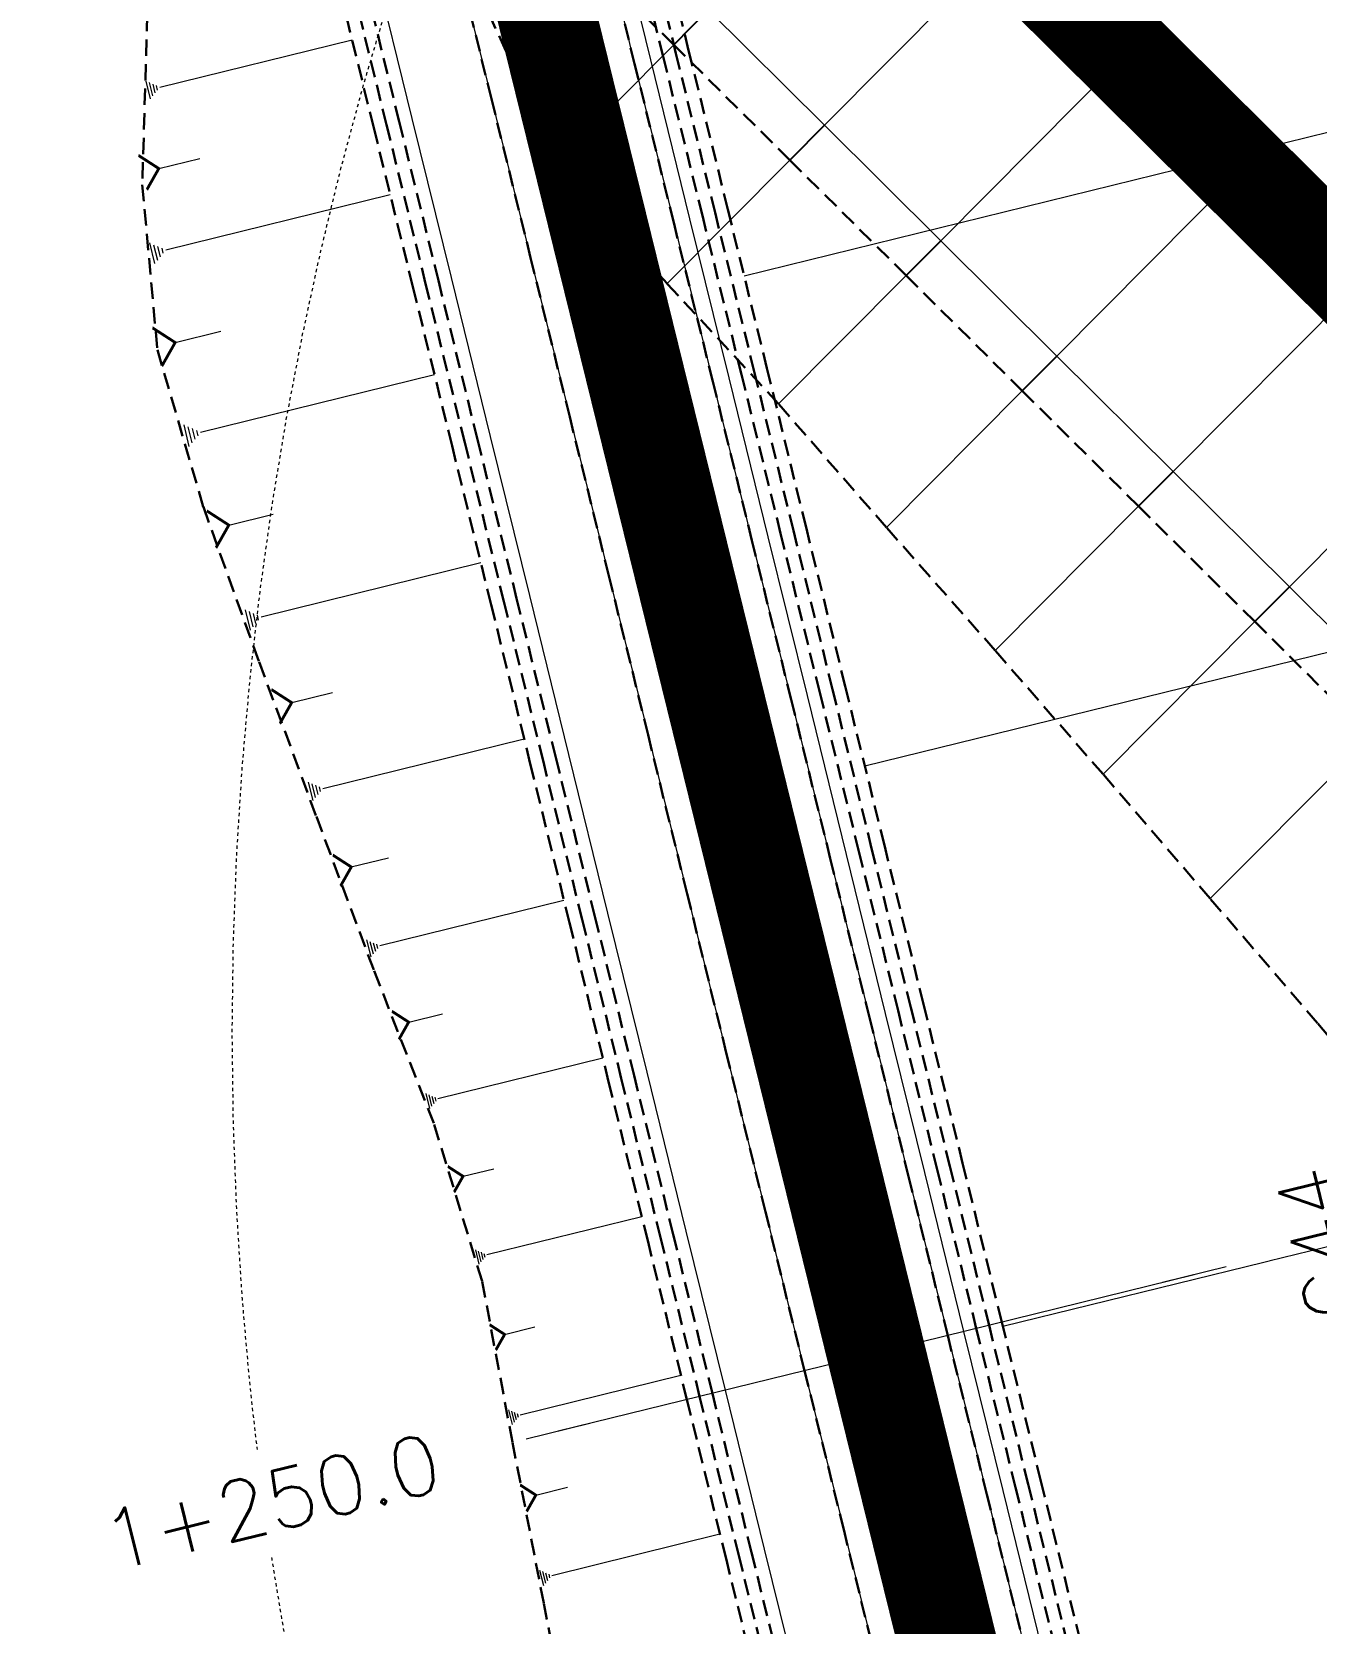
# Model space of a CAD drawing. Header units: metres. Extents: x 544752 to 548977, y 1840603 to 1844608.
# Drawn here: x 545443.6 to 545482.81, y 1843718.01 to 1843766.61 of the extents above; entities that cross this region are included whole.
import ezdxf

# ---------------------------------------------------------------- set-up
doc = ezdxf.new("R2010")
doc.units = ezdxf.units.M
doc.header["$MEASUREMENT"] = 0
for name, pattern in [('ACAD_ISO02W100', [15, 12, -3]), ('Anordnung Grundriss$0$GESTRICHELT', [0.75, 0.5, -0.25]), ('HIDDEN', [0.375, 0.25, -0.125])]:
    doc.linetypes.add(name, pattern=pattern)
doc.layers.add('C-ROAD', color=7, linetype='Continuous')
for name, color, linetype, lineweight in [('C-ROAD-CORR', 5, 'Continuous', 0), ('C-ROAD-LINK', 150, 'Continuous', 0), ('C-ROAD-SAMP', 150, 'HIDDEN', 0), ('C-ROAD-SAMP-TEXT', 11, 'Continuous', 0), ('C-TOPO-FEAT', 94, 'Continuous', 5), ('Đường', 5, 'ACAD_ISO02W100', 5)]:
    doc.layers.add(name, color=color, linetype=linetype, lineweight=lineweight)

# ---------------------------------------------------------------- blocks, each defined once
blk = doc.blocks.new('TB')
at = {"layer": 'Defpoints', "color": 5, "linetype": 'Anordnung Grundriss$0$GESTRICHELT', "lineweight": 5, "ltscale": 0.2}
blk.add_circle((-0.4049538253086098, -1.769394799566726e-07), 105.7280000291212, dxfattribs=at)
blk = doc.blocks.new('GFERFERF')
blk.add_lwpolyline([(467513.3739784134, 1441358.465170017), (467628.3739784134, 1441358.465170017), (467628.3739784134, 1441366.465170017), (467513.3739784134, 1441366.465170017)], close=True)
blk = doc.blocks.new('fcwdăed')
at = {"xscale": -1, "rotation": 19.89216182940478}
blk.add_blockref('GFERFERF', (1396356.812540187, 242240.5363757809, -3.31594075425429), dxfattribs=at)

msp = doc.modelspace()

# ---------------------------------------------------------------- linework, layer by layer
at = {"layer": 'C-ROAD-CORR', "color": 160, "linetype": 'Continuous'}
for p, q in [((545473.4388395732, 1843769.434833152, 711.8518013234403), (545467.8016223236, 1843763.758409835, 719.8518013234403)), ((545473.4388395732, 1843769.434833152, 711.8518013234403), (545467.8016223236, 1843763.758409835, 719.8518013234403)), ((545473.4388395732, 1843769.434833152, 711.8518013234403), (545467.8016223236, 1843763.758409835, 719.8518013234403)), ((545464.25385775, 1843767.281670616, 719.7018013234402), (545463.1968795158, 1843766.217341244, 719.7318013234402)), ((545464.25385775, 1843767.281670616, 719.7018013234402), (545463.1968795158, 1843766.217341244, 719.7318013234402)), ((545447.5058414083, 1843764.925741829, 715.9405410885538), (545453.378351714, 1843766.371081682, 709.8927824476568)), ((545463.1968795158, 1843766.217341244, 719.7318013234402), (545459.6298685578, 1843762.625522217, 724.7938889459101)), ((545463.1968795158, 1843766.217341244, 719.7318013234402), (545459.6298685578, 1843762.625522217, 724.7938889459101)), ((545463.1968795158, 1843766.217341244, 719.7318013234402), (545459.6298685578, 1843762.625522217, 724.7938889459101)), ((545463.1968795158, 1843766.217341244, 719.7318013234402), (545459.6298685578, 1843762.625522217, 724.7938889459101)), ((545476.9866041467, 1843765.911572371, 712.0018013234404), (545471.349386897, 1843760.235149054, 720.0018013234404)), ((545476.9866041467, 1843765.911572371, 712.0018013234404), (545471.349386897, 1843760.235149054, 720.0018013234404)), ((545476.9866041467, 1843765.911572371, 712.0018013234404), (545471.349386897, 1843760.235149054, 720.0018013234404)), ((545447.0823781057, 1843765.105867372, 716.3086857380426), (545447.2143511635, 1843764.569652211, 716.3086857380426)), ((545447.1882439314, 1843765.060835986, 716.2166495756704), (545447.2872237246, 1843764.658674616, 716.2166495756704)), ((545447.2941097571, 1843765.015804601, 716.1246134132982), (545447.3600962858, 1843764.74769702, 716.1246134132982)), ((545447.3999755826, 1843764.970773215, 716.032577250926), (545447.4329688471, 1843764.836719425, 716.032577250926)), ((545484.2175248895, 1843763.797840477, 728.3177691459601), (545465.3500109923, 1843759.154175618, 708.8872080632736)), ((545467.8016223236, 1843763.758409835, 719.8518013234403), (545466.7446440894, 1843762.694080463, 719.8818013234403)), ((545467.8016223236, 1843763.758409835, 719.8518013234403), (545466.7446440894, 1843762.694080463, 719.8818013234403)), ((545447.477955566, 1843762.438135151, 716.2971518672537), (545448.7273970455, 1843762.74564718, 715.0104243674155)), ((545466.7446440894, 1843762.694080463, 719.8818013234403), (545462.999487789, 1843758.922877117, 725.1967021114363)), ((545466.7446440894, 1843762.694080463, 719.8818013234403), (545462.999487789, 1843758.922877117, 725.1967021114363)), ((545466.7446440894, 1843762.694080463, 719.8818013234403), (545462.999487789, 1843758.922877117, 725.1967021114363)), ((545466.7446440894, 1843762.694080463, 719.8818013234403), (545462.999487789, 1843758.922877117, 725.1967021114363)), ((545480.5343687203, 1843762.388311591, 712.1518013234405), (545474.8971514706, 1843756.711888273, 720.1518013234405)), ((545480.5343687203, 1843762.388311591, 712.1518013234405), (545474.8971514706, 1843756.711888273, 720.1518013234405)), ((545480.5343687203, 1843762.388311591, 712.1518013234405), (545474.8971514706, 1843756.711888273, 720.1518013234405)), ((545447.6892861376, 1843759.954211939, 716.4147025637614), (545454.5425345631, 1843761.640930659, 709.3569384686173)), ((545447.1951023795, 1843760.164419333, 716.8443291813629), (545447.3491155872, 1843759.538653602, 716.8443291813629)), ((545447.318648319, 1843760.111867485, 716.7369225269625), (545447.4341582248, 1843759.642543186, 716.7369225269625)), ((545447.4421942586, 1843760.059315636, 716.6295158725621), (545447.5192008624, 1843759.746432771, 716.6295158725621)), ((545447.565740198, 1843760.006763788, 716.5221092181617), (545447.6042435, 1843759.850322355, 716.5221092181617)), ((545471.349386897, 1843760.235149054, 720.0018013234404), (545470.2924086628, 1843759.170819682, 720.0318013234404)), ((545471.349386897, 1843760.235149054, 720.0018013234404), (545470.2924086628, 1843759.170819682, 720.0318013234404)), ((545470.2924086628, 1843759.170819682, 720.0318013234404), (545466.3969650125, 1843755.248283758, 725.5599808884633)), ((545470.2924086628, 1843759.170819682, 720.0318013234404), (545466.3969650125, 1843755.248283758, 725.5599808884633)), ((545470.2924086628, 1843759.170819682, 720.0318013234404), (545466.3969650125, 1843755.248283758, 725.5599808884633)), ((545470.2924086628, 1843759.170819682, 720.0318013234404), (545466.3969650125, 1843755.248283758, 725.5599808884633)), ((545484.0821332937, 1843758.865050809, 712.3018013234405), (545478.4449160441, 1843753.188627492, 720.3018013234405)), ((545484.0821332937, 1843758.865050809, 712.3018013234405), (545478.4449160441, 1843753.188627492, 720.3018013234405)), ((545484.0821332937, 1843758.865050809, 712.3018013234405), (545478.4449160441, 1843753.188627492, 720.3018013234405)), ((545447.9781925444, 1843757.125219404, 716.5004956150985), (545449.3745056215, 1843757.468879412, 715.0625135532433)), ((545474.8971514706, 1843756.711888273, 720.1518013234405), (545473.8401732364, 1843755.647558901, 720.1818013234405)), ((545474.8971514706, 1843756.711888273, 720.1518013234405), (545473.8401732364, 1843755.647558901, 720.1818013234405)), ((545448.7536267496, 1843754.38662081, 716.0891211855154), (545455.8953533103, 1843756.144339651, 708.7342701473146)), ((545473.8401732364, 1843755.647558901, 720.1818013234405), (545469.6965993738, 1843751.475167054, 726.0621123765153)), ((545473.8401732364, 1843755.647558901, 720.1818013234405), (545469.6965993738, 1843751.475167054, 726.0621123765153)), ((545473.8401732364, 1843755.647558901, 720.1818013234405), (545469.6965993738, 1843751.475167054, 726.0621123765153)), ((545473.8401732364, 1843755.647558901, 720.1818013234405), (545469.6965993738, 1843751.475167054, 726.0621123765153)), ((545487.6298978673, 1843755.341790029, 712.4518013234406), (545481.9926806177, 1843749.665366711, 720.4518013234406)), ((545487.6298978673, 1843755.341790029, 712.4518013234406), (545481.9926806177, 1843749.665366711, 720.4518013234406)), ((545487.6298978673, 1843755.341790029, 712.4518013234406), (545481.9926806177, 1843749.665366711, 720.4518013234406)), ((545448.2386410007, 1843754.605676597, 716.5368323489837), (545448.3991371841, 1843753.953570112, 716.5368323489837)), ((545448.367387438, 1843754.55091265, 716.4249045581166), (545448.4877595755, 1843754.061832786, 716.4249045581166)), ((545448.4961338752, 1843754.496148703, 716.3129767672496), (545448.5763819668, 1843754.170095461, 716.3129767672496)), ((545448.6248803124, 1843754.441384757, 716.2010489763825), (545448.6650043583, 1843754.278358135, 716.2010489763825)), ((545478.4449160441, 1843753.188627492, 720.3018013234405), (545477.3879378099, 1843752.12429812, 720.3318013234405)), ((545478.4449160441, 1843753.188627492, 720.3018013234405), (545477.3879378099, 1843752.12429812, 720.3318013234405)), ((545477.3879378099, 1843752.12429812, 720.3318013234405), (545473.0118340233, 1843747.717759135, 726.5421048726683)), ((545477.3879378099, 1843752.12429812, 720.3318013234405), (545473.0118340233, 1843747.717759135, 726.5421048726683)), ((545477.3879378099, 1843752.12429812, 720.3318013234405), (545473.0118340233, 1843747.717759135, 726.5421048726683)), ((545477.3879378099, 1843752.12429812, 720.3318013234405), (545473.0118340233, 1843747.717759135, 726.5421048726683)), ((545449.6162909482, 1843751.54860016, 715.6038924329093), (545450.9642911758, 1843751.880369429, 714.2156649798152)), ((545450.5995865357, 1843748.750595736, 714.9930674873065), (545457.3086952748, 1843750.401838855, 708.0837445168399)), ((545481.9926806177, 1843749.665366711, 720.4518013234406), (545480.9357023835, 1843748.601037339, 720.4818013234405)), ((545481.9926806177, 1843749.665366711, 720.4518013234406), (545480.9357023835, 1843748.601037339, 720.4818013234405)), ((545490.4331601384, 1843749.449042895, 729.228074109728), (545469.0348347644, 1843744.182495742, 707.1911766936582)), ((545450.1157966066, 1843748.956381982, 715.4136580621287), (545450.26657056, 1843748.343777553, 715.4136580621287)), ((545450.2367440889, 1843748.90493542, 715.3085104184231), (545450.3498245539, 1843748.445482099, 715.3085104184231)), ((545450.3576915712, 1843748.853488859, 715.2033627747176), (545450.4330785478, 1843748.547186645, 715.2033627747176)), ((545450.4786390534, 1843748.802042298, 715.098215131012), (545450.5163325418, 1843748.648891191, 715.098215131012)), ((545480.9357023835, 1843748.601037339, 720.4818013234405), (545476.3049492122, 1843743.938077918, 727.0534879783407)), ((545480.9357023835, 1843748.601037339, 720.4818013234405), (545476.3049492122, 1843743.938077918, 727.0534879783407)), ((545480.9357023835, 1843748.601037339, 720.4818013234405), (545476.3049492122, 1843743.938077918, 727.0534879783407)), ((545480.9357023835, 1843748.601037339, 720.4818013234405), (545476.3049492122, 1843743.938077918, 727.0534879783407)), ((545451.5354608803, 1843746.12662962, 714.4065327318434), (545452.7770939189, 1843746.43221984, 713.1278466934175)), ((545452.4824424798, 1843743.506821913, 713.8083709475884), (545458.6331177831, 1843745.020623621, 707.4741462674273)), ((545484.483466957, 1843745.077776558, 720.6318013234406), (545479.5799361866, 1843740.140142408, 727.5905975569655)), ((545484.483466957, 1843745.077776558, 720.6318013234406), (545479.5799361866, 1843740.140142408, 727.5905975569655)), ((545484.483466957, 1843745.077776558, 720.6318013234406), (545479.5799361866, 1843740.140142408, 727.5905975569655)), ((545484.483466957, 1843745.077776558, 720.6318013234406), (545479.5799361866, 1843740.140142408, 727.5905975569655)), ((545452.0389208607, 1843743.695479516, 714.1939536176503), (545452.1771451267, 1843743.133865288, 714.1939536176503)), ((545452.1498012656, 1843743.648315116, 714.0975579501348), (545452.253469465, 1843743.227104444, 714.0975579501348)), ((545452.2606816703, 1843743.601150715, 714.0011622826194), (545452.3297938033, 1843743.3203436, 714.0011622826194)), ((545452.3715620751, 1843743.553986314, 713.9047666151039), (545452.4061181415, 1843743.413582757, 713.9047666151039)), ((545453.3547017867, 1843741.106639926, 713.2557014720901), (545454.4901483958, 1843741.386095585, 712.0863706945325)), ((545454.2287885007, 1843738.707155826, 712.7011172594922), (545459.8466827844, 1843740.089829686, 706.9155729302598)), ((545453.8236854114, 1843738.879471616, 713.0533001615669), (545453.9499364775, 1843738.366505282, 713.0533001615669)), ((545453.9249611837, 1843738.836392669, 712.9652544360482), (545454.0196494833, 1843738.451667918, 712.9652544360482)), ((545454.026236956, 1843738.793313721, 712.8772087105295), (545454.0893624891, 1843738.536830554, 712.8772087105295)), ((545454.1275127283, 1843738.750234774, 712.7891629850109), (545454.1590754949, 1843738.62199319, 712.7891629850109)), ((545455.1071246024, 1843736.369515799, 712.1341208319732), (545456.1358753061, 1843736.622711505, 711.0746699951872)), ((545455.9947492428, 1843734.035525028, 711.5573784993995), (545461.0316559005, 1843735.27520645, 706.3701597161033)), ((545455.6315408334, 1843734.190020379, 711.8731395861388), (545455.7447353512, 1843733.730103653, 711.8731395861388)), ((545455.7223429357, 1843734.151396541, 711.794199314454), (545455.8072388241, 1843733.806458997, 711.794199314454)), ((545455.8131450381, 1843734.112772704, 711.7152590427692), (545455.869742297, 1843733.882814341, 711.7152590427692)), ((545455.9039471404, 1843734.074148866, 711.6363187710843), (545455.9322457699, 1843733.959169684, 711.6363187710843)), ((545456.7661583982, 1843731.660205219, 711.1020018504963), (545457.7039565379, 1843731.891015716, 710.1362177978682)), ((545457.487454398, 1843729.267063959, 710.6989591690578), (545462.2234926621, 1843730.432695774, 705.8215873392643)), ((545457.1459414333, 1843729.412330875, 710.995858971007), (545457.2523745289, 1843728.979886249, 710.995858971007)), ((545457.2313196744, 1843729.376014146, 710.9216340205197), (545457.3111444962, 1843729.051680677, 710.9216340205197)), ((545457.3166979156, 1843729.339697417, 710.8474090700324), (545457.3699144635, 1843729.123475104, 710.8474090700324)), ((545457.4020761568, 1843729.303380688, 710.7731841195451), (545457.4286844307, 1843729.195269532, 710.7731841195451)), ((545458.0358333337, 1843726.831325084, 710.4739989680495), (545458.95886148, 1843727.058500396, 709.5234256770486)), ((545458.508558633, 1843724.376949155, 710.3269523455609), (545463.416625146, 1843725.584920492, 705.272418574099)), ((545458.1546408115, 1843724.527492636, 710.6346365099147), (545458.2649399019, 1843724.079340221, 710.6346365099147)), ((545458.2431202668, 1843724.489856766, 710.5577154688262), (545458.3258445847, 1843724.153742454, 710.5577154688262)), ((545458.3315997223, 1843724.452220895, 710.4807944277378), (545458.3867492675, 1843724.228144688, 710.4807944277378)), ((545458.4200791776, 1843724.414585025, 710.4038733866494), (545458.4476539503, 1843724.302546921, 710.4038733866494)), ((545458.9892399759, 1843721.924061567, 710.1717743496832), (545459.9585406289, 1843722.16262545, 709.1735476810404)), ((545459.4734520756, 1843719.47183448, 710.0129877884367), (545464.6100280508, 1843720.736046473, 704.7231253410206)), ((545459.1030565694, 1843719.629386954, 710.3349970934034), (545459.218490958, 1843719.160369487, 710.3349970934034)), ((545459.1956554459, 1843719.589998836, 710.2544947671618), (545459.2822312374, 1843719.238235735, 710.2544947671618)), ((545459.2882543225, 1843719.550610717, 710.1739924409201), (545459.3459715168, 1843719.316101983, 710.1739924409201)), ((545459.380853199, 1843719.511222599, 710.0934901146784), (545459.4097117962, 1843719.393968232, 710.0934901146784))]:
    msp.add_line(p, q, dxfattribs=at)
at = {"layer": 'C-ROAD-CORR', "color": 5, "linetype": 'Anordnung Grundriss$0$GESTRICHELT', "lineweight": 30, "extrusion": (-0.6866166635359502, -0.1689898143850889, -0.7071067811786654), "const_width": 0.1, "elevation": -686596.8982120322}
msp.add_lwpolyline([(-1659979.22262542, -685583.1833677043), (-1659979.760887049, -685583.9010498766), (-1659980.299148678, -685583.1833677043)], dxfattribs=at)
at = {"layer": 'C-ROAD-CORR', "color": 5, "linetype": 'Anordnung Grundriss$0$GESTRICHELT', "lineweight": 30, "extrusion": (-0.6866166634805649, -0.1689898144265957, -0.7071067812225262), "const_width": 0.1, "elevation": -686596.4876865249}
msp.add_lwpolyline([(-1659973.880767677, -685582.4009924285), (-1659974.482301854, -685583.2030379974), (-1659975.083836031, -685582.4009924285)], dxfattribs=at)
at = {"layer": 'C-ROAD-CORR', "color": 5, "linetype": 'Anordnung Grundriss$0$GESTRICHELT', "lineweight": 30, "extrusion": (-0.6866166634871503, -0.1689898145105477, -0.7071067811960682), "const_width": 0.1, "elevation": -686596.0362045033}
msp.add_lwpolyline([(-1659968.094962587, -685583.2451984608), (-1659968.675683501, -685584.0194930136), (-1659969.256404415, -685583.2451984608)], dxfattribs=at)
at = {"layer": 'C-ROAD-CORR', "color": 5, "linetype": 'Anordnung Grundriss$0$GESTRICHELT', "lineweight": 30, "extrusion": (-0.6866166634977812, -0.1689898143736188, -0.7071067812184696), "const_width": 0.1, "elevation": -686595.5907729511}
msp.add_lwpolyline([(-1659962.417457791, -685584.5542302749), (-1659962.952355531, -685585.2674272603), (-1659963.48725327, -685584.5542302751)], dxfattribs=at)
at = {"layer": 'C-ROAD-CORR', "color": 5, "linetype": 'Anordnung Grundriss$0$GESTRICHELT', "lineweight": 30, "extrusion": (-0.6866166634773554, -0.1689898144439823, -0.7071067812214875), "const_width": 0.1, "elevation": -686595.1779249508}
msp.add_lwpolyline([(-1659957.153803035, -685585.8299030464), (-1659957.64295547, -685586.4821062929), (-1659958.132107904, -685585.8299030464)], dxfattribs=at)
at = {"layer": 'C-ROAD-CORR', "color": 5, "linetype": 'Anordnung Grundriss$0$GESTRICHELT', "lineweight": 30, "extrusion": (-0.6866166634867104, -0.1689898145518824, -0.7071067811866169), "const_width": 0.1, "elevation": -686594.7877686713}
msp.add_lwpolyline([(-1659952.18096507, -685587.0871200338), (-1659952.624152717, -685587.6780368971), (-1659953.067340365, -685587.0871200339)], dxfattribs=at)
at = {"layer": 'C-ROAD-CORR', "color": 5, "linetype": 'Anordnung Grundriss$0$GESTRICHELT', "lineweight": 30, "extrusion": (-0.686616663549653, -0.1689898144554277, -0.7071067811485497), "const_width": 0.1, "elevation": -686594.4011015373}
msp.add_lwpolyline([(-1659947.250961112, -685588.21225906), (-1659947.654966232, -685588.7509325529), (-1659948.058971351, -685588.21225906)], dxfattribs=at)
at = {"layer": 'C-ROAD-CORR', "color": 5, "linetype": 'Anordnung Grundriss$0$GESTRICHELT', "lineweight": 30, "extrusion": (-0.6866166634399317, -0.1689898144533772, -0.7071067812555817), "const_width": 0.1, "elevation": -686594.0127212976}
msp.add_lwpolyline([(-1659942.264902394, -685588.7207006352), (-1659942.662544574, -685589.2508902089), (-1659943.060186754, -685588.7207006352)], dxfattribs=at)
at = {"layer": 'C-ROAD-CORR', "color": 5, "linetype": 'Anordnung Grundriss$0$GESTRICHELT', "lineweight": 30, "extrusion": (-0.6866166635111547, -0.1689898145212853, -0.7071067811701932), "const_width": 0.1, "elevation": -686593.6245275488}
msp.add_lwpolyline([(-1659937.251984775, -685588.7331723017), (-1659937.669561233, -685589.2899409132), (-1659938.087137692, -685588.7331723016)], dxfattribs=at)
at = {"layer": 'C-ROAD-CORR', "color": 150, "linetype": 'Anordnung Grundriss$0$GESTRICHELT', "lineweight": 30}
msp.add_polyline3d([(545458.6231339134, 1843769.957868823, 710.3055178774605), (545459.8180723508, 1843765.102755835, 709.7555178774644), (545461.0130107882, 1843760.247642846, 709.2055178774683), (545462.2079492258, 1843755.392529858, 708.6555178774723), (545463.4028876632, 1843750.537416869, 708.1055178774762), (545464.5978261007, 1843745.682303881, 707.5555178774802), (545465.7927645381, 1843740.827190892, 707.0055178774842), (545466.9877029755, 1843735.972077904, 706.4555178774881), (545468.182641413, 1843731.116964915, 705.905517877492), (545469.3775798505, 1843726.261851927, 705.3555178774959), (545470.5725182879, 1843721.406738938, 704.8055178774998), (545471.7674567254, 1843716.55162595, 704.2555178775038), (545472.9623951628, 1843711.696512962, 703.7055178775078), (545474.1573336002, 1843706.841399973, 703.1555178775117), (545475.3522720376, 1843701.986286985, 702.6055178775157), (545476.5472104751, 1843697.131173996, 702.0555178775196), (545477.7421489126, 1843692.276061008, 701.5055178775235), (545478.9370873501, 1843687.420948019, 700.9555178775274)], dxfattribs=at)
msp.add_polyline3d([(545458.6231339134, 1843769.957868823, 710.3055178774605), (545459.8180723508, 1843765.102755835, 709.7555178774644), (545461.0130107882, 1843760.247642846, 709.2055178774683), (545462.2079492258, 1843755.392529858, 708.6555178774723), (545463.4028876632, 1843750.537416869, 708.1055178774762), (545464.5978261007, 1843745.682303881, 707.5555178774802), (545465.7927645381, 1843740.827190892, 707.0055178774842), (545466.9877029755, 1843735.972077904, 706.4555178774881), (545468.182641413, 1843731.116964915, 705.905517877492), (545469.3775798505, 1843726.261851927, 705.3555178774959), (545470.5725182879, 1843721.406738938, 704.8055178774998), (545471.7674567254, 1843716.55162595, 704.2555178775038), (545472.9623951628, 1843711.696512962, 703.7055178775078), (545474.1573336002, 1843706.841399973, 703.1555178775117), (545475.3522720376, 1843701.986286985, 702.6055178775157), (545476.5472104751, 1843697.131173996, 702.0555178775196), (545477.7421489126, 1843692.276061008, 701.5055178775235), (545478.9370873501, 1843687.420948019, 700.9555178775274)], dxfattribs=at)
at = {"layer": 'C-ROAD-LINK', "color": 83, "linetype": 'Continuous', "lineweight": -3}
for p, q in [((545464.25385775, 1843767.281670616, 719.7018013234402), (545463.1968795158, 1843766.217341244, 719.7318013234402)), ((545467.8016223236, 1843763.758409835, 719.8518013234403), (545466.7446440894, 1843762.694080463, 719.8818013234403)), ((545471.349386897, 1843760.235149054, 720.0018013234404), (545470.2924086628, 1843759.170819682, 720.0318013234404)), ((545474.8971514706, 1843756.711888273, 720.1518013234405), (545473.8401732364, 1843755.647558901, 720.1818013234405)), ((545478.4449160441, 1843753.188627492, 720.3018013234405), (545477.3879378099, 1843752.12429812, 720.3318013234405)), ((545481.9926806177, 1843749.665366711, 720.4518013234406), (545480.9357023835, 1843748.601037339, 720.4818013234405))]:
    msp.add_line(p, q, dxfattribs=at)
at = {"layer": 'C-ROAD-SAMP', "color": 1, "linetype": 'Continuous', "lineweight": 13}
msp.add_lwpolyline([(545479.0878058273, 1843728.651728802), (545469.3775798504, 1843726.261851927), (545459.6673538735, 1843723.871975052)], dxfattribs=at)
at = {"layer": 'C-ROAD-SAMP-TEXT', "color": 4, "linetype": 'Continuous', "lineweight": 9}
msp.add_line((545480.058828425, 1843728.890716489), (545478.1167832296, 1843728.412741114), dxfattribs=at)
at = {"layer": 'C-ROAD-SAMP-TEXT', "color": 1, "linetype": 'Continuous', "lineweight": -3}
msp.add_line((545468.4065572526, 1843726.022864239), (545470.348602448, 1843726.500839614), dxfattribs=at)
at = {"layer": 'C-ROAD-SAMP-TEXT', "color": 4, "linetype": 'Continuous', "lineweight": 5}
msp.add_line((545460.6383764712, 1843724.110962739), (545458.6963312759, 1843723.632987364), dxfattribs=at)
at = {"layer": 'C-TOPO-FEAT', "color": 94, "linetype": 'Continuous', "lineweight": 0, "ltscale": 2}
for points in [[(545458.6231339134, 1843769.957868823, 710.1555178774605), (545459.8180723508, 1843765.102755835, 709.6055178774644), (545461.0130107882, 1843760.247642846, 709.0555178774683), (545462.2079492258, 1843755.392529858, 708.5055178774724), (545463.4028876632, 1843750.537416869, 707.9555178774763), (545464.5978261007, 1843745.682303881, 707.4055178774802), (545465.7927645381, 1843740.827190892, 706.8555178774842), (545466.9877029755, 1843735.972077904, 706.3055178774881), (545468.182641413, 1843731.116964915, 705.755517877492), (545469.3775798505, 1843726.261851927, 705.2055178774959), (545470.5725182879, 1843721.406738938, 704.6555178774998), (545471.7674567254, 1843716.55162595, 704.1055178775039), (545472.9623951628, 1843711.696512962, 703.5555178775078), (545474.1573336002, 1843706.841399973, 703.0055178775117), (545475.3522720376, 1843701.986286985, 702.4555178775157), (545476.5472104751, 1843697.131173996, 701.9055178775196), (545477.7421489126, 1843692.276061008, 701.3555178775235), (545478.9370873501, 1843687.420948019, 700.8055178775274)], [(545458.6231339134, 1843769.957868823, 710.1555178774605), (545459.8180723508, 1843765.102755835, 709.6055178774644), (545461.0130107882, 1843760.247642846, 709.0555178774683), (545462.2079492258, 1843755.392529858, 708.5055178774724), (545463.4028876632, 1843750.537416869, 707.9555178774763), (545464.5978261007, 1843745.682303881, 707.4055178774802), (545465.7927645381, 1843740.827190892, 706.8555178774842), (545466.9877029755, 1843735.972077904, 706.3055178774881), (545468.182641413, 1843731.116964915, 705.755517877492), (545469.3775798505, 1843726.261851927, 705.2055178774959), (545470.5725182879, 1843721.406738938, 704.6555178774998), (545471.7674567254, 1843716.55162595, 704.1055178775039), (545472.9623951628, 1843711.696512962, 703.5555178775078), (545474.1573336002, 1843706.841399973, 703.0055178775117), (545475.3522720376, 1843701.986286985, 702.4555178775157), (545476.5472104751, 1843697.131173996, 701.9055178775196), (545477.7421489126, 1843692.276061008, 701.3555178775235), (545478.9370873501, 1843687.420948019, 700.8055178775274)], [(545458.6231339134, 1843769.957868823, 709.8555178774604), (545459.8180723508, 1843765.102755835, 709.3055178774644), (545461.0130107882, 1843760.247642846, 708.7555178774683), (545462.2079492258, 1843755.392529858, 708.2055178774723), (545463.4028876632, 1843750.537416869, 707.6555178774762), (545464.5978261007, 1843745.682303881, 707.1055178774801), (545465.7927645381, 1843740.827190892, 706.5555178774841), (545466.9877029755, 1843735.972077904, 706.005517877488), (545468.182641413, 1843731.116964915, 705.455517877492), (545469.3775798505, 1843726.261851927, 704.9055178774959), (545470.5725182879, 1843721.406738938, 704.3555178774998), (545471.7674567254, 1843716.55162595, 703.8055178775038), (545472.9623951628, 1843711.696512962, 703.2555178775077), (545474.1573336002, 1843706.841399973, 702.7055178775116), (545475.3522720376, 1843701.986286985, 702.1555178775156), (545476.5472104751, 1843697.131173996, 701.6055178775196), (545477.7421489126, 1843692.276061008, 701.0555178775235), (545478.9370873501, 1843687.420948019, 700.5055178775274)], [(545458.6231339134, 1843769.957868823, 709.8555178774604), (545459.8180723508, 1843765.102755835, 709.3055178774644), (545461.0130107882, 1843760.247642846, 708.7555178774683), (545462.2079492258, 1843755.392529858, 708.2055178774723), (545463.4028876632, 1843750.537416869, 707.6555178774762), (545464.5978261007, 1843745.682303881, 707.1055178774801), (545465.7927645381, 1843740.827190892, 706.5555178774841), (545466.9877029755, 1843735.972077904, 706.005517877488), (545468.182641413, 1843731.116964915, 705.455517877492), (545469.3775798505, 1843726.261851927, 704.9055178774959), (545470.5725182879, 1843721.406738938, 704.3555178774998), (545471.7674567254, 1843716.55162595, 703.8055178775038), (545472.9623951628, 1843711.696512962, 703.2555178775077), (545474.1573336002, 1843706.841399973, 702.7055178775116), (545475.3522720376, 1843701.986286985, 702.1555178775156), (545476.5472104751, 1843697.131173996, 701.6055178775196), (545477.7421489126, 1843692.276061008, 701.0555178775235), (545478.9370873501, 1843687.420948019, 700.5055178775274)]]:
    msp.add_polyline3d(points, dxfattribs=at)

# ---------------------------------------------------------------- block references
at = {"xscale": -1, "rotation": 155.0907127024132}
msp.add_blockref('fcwdăed', (728494.0904720277, 3344823.189297047, 3.31594075425528), dxfattribs=at)
at = {"layer": 'Đường', "rotation": 340.3922441258827}
msp.add_blockref('TB', (545555.8292185961, 1843735.92075559), dxfattribs=at)

# ---------------------------------------------------------------- next in the draw order: texts
at = {"layer": 'C-ROAD-SAMP-TEXT', "color": 1, "linetype": 'Continuous', "lineweight": 13, "insert": (545482.971896218, 1843729.607679552), "char_height": 1.8, "width": 4.848000000000001, "attachment_point": 5, "rotation": 103.82680057055728, "bg_fill": 3, "box_fill_scale": 1.416666666666667, "bg_fill_color": 256, "bg_fill_true_color": 13158600, "bg_fill_transparency": 0}
msp.add_mtext('{\\Fsimplex.shx|c0;C44}', dxfattribs=at)
at = {"layer": 'C-ROAD-SAMP-TEXT', "color": 1, "linetype": 'Continuous', "lineweight": -3, "insert": (545450.9281504942, 1843721.721085865), "char_height": 1.8, "width": 10.908, "attachment_point": 5, "rotation": 13.826800570557284, "bg_fill": 3, "box_fill_scale": 1.416666666666667, "bg_fill_color": 256, "bg_fill_true_color": 13158600, "bg_fill_transparency": 0}
msp.add_mtext('{\\Fsimplex.shx|c0;1+250.0}', dxfattribs=at)

# ---------------------------------------------------------------- next in the draw order: linework, layer by layer
at = {"layer": 'C-ROAD', "color": 1, "linetype": 'ACAD_ISO02W100', "lineweight": 60, "ltscale": 0.1, "const_width": 3, "flags": 128}
for points in [[(545445.1017933292, 1843824.895959551), (545480.7351465261, 1843680.115316042)], [(545539.9862367118, 1843703.347067306), (545458.3876515204, 1843784.382065268)]]:
    msp.add_lwpolyline(points, dxfattribs=at)
at = {"layer": 'C-ROAD-CORR', "color": 160, "linetype": 'Continuous'}
msp.add_line((545496.705406022, 1843732.84428913, 729.4117510231392), (545473.2464145673, 1843727.070571678, 705.2526928195493), dxfattribs=at)
at = {"layer": 'C-ROAD-CORR', "color": 5, "linetype": 'Anordnung Grundriss$0$GESTRICHELT', "lineweight": 30}
for points in [[(545460.8079347581, 1843770.49559112, 710.2380178774605), (545462.0028731956, 1843765.640478131, 709.6880178774644), (545463.197811633, 1843760.785365143, 709.1380178774683), (545464.3927500705, 1843755.930252154, 708.5880178774723), (545465.587688508, 1843751.075139166, 708.0380178774762), (545466.7826269454, 1843746.220026177, 707.4880178774802), (545467.9775653828, 1843741.364913189, 706.9380178774842), (545469.1725038203, 1843736.509800201, 706.3880178774881), (545470.3674422577, 1843731.654687212, 705.838017877492), (545471.5623806952, 1843726.799574224, 705.2880178774959), (545472.7573191327, 1843721.944461235, 704.7380178774998), (545473.9522575701, 1843717.089348247, 704.1880178775039), (545475.1471960075, 1843712.234235258, 703.6380178775078), (545476.342134445, 1843707.37912227, 703.0880178775117), (545477.5370728824, 1843702.524009281, 702.5380178775157), (545478.7320113198, 1843697.668896293, 701.9880178775196), (545479.9269497574, 1843692.813783304, 701.4380178775235), (545481.1218881948, 1843687.958670316, 700.8880178775274)], [(545456.4383330686, 1843769.420146526, 710.2380178774605), (545457.633271506, 1843764.565033538, 709.6880178774644), (545458.8282099435, 1843759.709920549, 709.1380178774683), (545460.023148381, 1843754.854807561, 708.5880178774723), (545461.2180868185, 1843749.999694572, 708.0380178774762), (545462.4130252559, 1843745.144581584, 707.4880178774802), (545463.6079636933, 1843740.289468595, 706.9380178774842), (545464.8029021308, 1843735.434355607, 706.3880178774881), (545465.9978405682, 1843730.579242619, 705.838017877492), (545467.1927790057, 1843725.72412963, 705.2880178774959), (545468.3877174432, 1843720.869016642, 704.7380178774998), (545469.5826558806, 1843716.013903653, 704.1880178775039), (545470.777594318, 1843711.158790665, 703.6380178775078), (545471.9725327555, 1843706.303677676, 703.0880178775117), (545473.1674711929, 1843701.448564688, 702.5380178775157), (545474.3624096303, 1843696.593451699, 701.9880178775196), (545475.5573480679, 1843691.738338711, 701.4380178775235), (545476.7522865053, 1843686.883225722, 700.8880178775274)]]:
    msp.add_polyline3d(points, dxfattribs=at)
at = {"layer": 'C-ROAD-CORR', "color": 160, "linetype": 'Anordnung Grundriss$0$GESTRICHELT', "lineweight": 30}
for points in [[(545460.8079347581, 1843770.49559112, 710.0880178774605), (545462.0028731956, 1843765.640478131, 709.5380178774644), (545463.197811633, 1843760.785365143, 708.9880178774683), (545464.3927500705, 1843755.930252154, 708.4380178774724), (545465.587688508, 1843751.075139166, 707.8880178774763), (545466.7826269454, 1843746.220026177, 707.3380178774802), (545467.9775653828, 1843741.364913189, 706.7880178774842), (545469.1725038203, 1843736.509800201, 706.2380178774881), (545470.3674422577, 1843731.654687212, 705.688017877492), (545471.5623806952, 1843726.799574224, 705.1380178774959), (545472.7573191327, 1843721.944461235, 704.5880178774999), (545473.9522575701, 1843717.089348247, 704.0380178775039), (545475.1471960075, 1843712.234235258, 703.4880178775078), (545476.342134445, 1843707.37912227, 702.9380178775117), (545477.5370728824, 1843702.524009281, 702.3880178775157), (545478.7320113198, 1843697.668896293, 701.8380178775196), (545479.9269497574, 1843692.813783304, 701.2880178775235), (545481.1218881948, 1843687.958670316, 700.7380178775275)], [(545456.4383330686, 1843769.420146526, 710.0880178774605), (545457.633271506, 1843764.565033538, 709.5380178774644), (545458.8282099435, 1843759.709920549, 708.9880178774683), (545460.023148381, 1843754.854807561, 708.4380178774724), (545461.2180868185, 1843749.999694572, 707.8880178774763), (545462.4130252559, 1843745.144581584, 707.3380178774802), (545463.6079636933, 1843740.289468595, 706.7880178774842), (545464.8029021308, 1843735.434355607, 706.2380178774881), (545465.9978405682, 1843730.579242619, 705.688017877492), (545467.1927790057, 1843725.72412963, 705.1380178774959), (545468.3877174432, 1843720.869016642, 704.5880178774999), (545469.5826558806, 1843716.013903653, 704.0380178775039), (545470.777594318, 1843711.158790665, 703.4880178775078), (545471.9725327555, 1843706.303677676, 702.9380178775117), (545473.1674711929, 1843701.448564688, 702.3880178775157), (545474.3624096303, 1843696.593451699, 701.8380178775196), (545475.5573480679, 1843691.738338711, 701.2880178775235), (545476.7522865053, 1843686.883225722, 700.7380178775275)]]:
    msp.add_polyline3d(points, dxfattribs=at)
at = {"layer": 'C-ROAD-CORR', "color": 92, "linetype": 'Anordnung Grundriss$0$GESTRICHELT', "lineweight": 30}
for points in [[(545461.6818550961, 1843770.710680038, 709.8180178774605), (545462.8767935336, 1843765.85556705, 709.2680178774644), (545464.071731971, 1843761.000454062, 708.7180178774684), (545465.2666704085, 1843756.145341073, 708.1680178774724), (545466.461608846, 1843751.290228085, 707.6180178774763), (545467.6565472834, 1843746.435115096, 707.0680178774802), (545468.8514857208, 1843741.580002108, 706.5180178774842), (545470.0464241583, 1843736.724889119, 705.9680178774881), (545471.2413625957, 1843731.869776131, 705.418017877492), (545472.4363010332, 1843727.014663142, 704.868017877496), (545473.6312394707, 1843722.159550154, 704.3180178774999), (545474.8261779081, 1843717.304437165, 703.7680178775039), (545476.0211163455, 1843712.449324177, 703.2180178775078), (545477.216054783, 1843707.594211189, 702.6680178775117), (545478.4109932204, 1843702.7390982, 702.1180178775157), (545479.6059316578, 1843697.883985212, 701.5680178775197), (545480.8008700954, 1843693.028872223, 701.0180178775236), (545481.9958085328, 1843688.173759235, 700.4680178775275)], [(545462.0702641351, 1843770.806275113, 709.8180178774605), (545463.2652025726, 1843765.951162125, 709.2680178774644), (545464.46014101, 1843761.096049137, 708.7180178774684), (545465.6550794475, 1843756.240936148, 708.1680178774724), (545466.850017885, 1843751.38582316, 707.6180178774763), (545468.0449563224, 1843746.530710171, 707.0680178774802), (545469.2398947598, 1843741.675597183, 706.5180178774842), (545470.4348331973, 1843736.820484194, 705.9680178774881), (545471.6297716347, 1843731.965371206, 705.418017877492), (545472.8247100723, 1843727.110258217, 704.868017877496), (545474.0196485097, 1843722.255145229, 704.3180178774999), (545475.2145869471, 1843717.40003224, 703.7680178775039), (545476.4095253845, 1843712.544919252, 703.2180178775078), (545477.604463822, 1843707.689806264, 702.6680178775117), (545478.7994022594, 1843702.834693275, 702.1180178775157), (545479.9943406968, 1843697.979580287, 701.5680178775197), (545481.1892791344, 1843693.124467298, 701.0180178775236), (545482.3842175718, 1843688.26935431, 700.4680178775275)], [(545453.2339584962, 1843768.631487157, 709.7380178774605), (545454.4288969337, 1843763.776374169, 709.1880178774644), (545455.6238353711, 1843758.92126118, 708.6380178774683), (545456.8187738087, 1843754.066148192, 708.0880178774723), (545458.0137122461, 1843749.211035203, 707.5380178774762), (545459.2086506835, 1843744.355922215, 706.9880178774802), (545460.403589121, 1843739.500809226, 706.4380178774842), (545461.5985275584, 1843734.645696238, 705.8880178774881), (545462.7934659958, 1843729.79058325, 705.338017877492), (545463.9884044334, 1843724.935470261, 704.7880178774959), (545465.1833428708, 1843720.080357273, 704.2380178774998), (545466.3782813082, 1843715.225244284, 703.6880178775039), (545467.5732197457, 1843710.370131296, 703.1380178775078), (545468.7681581831, 1843705.515018307, 702.5880178775117), (545469.9630966205, 1843700.659905319, 702.0380178775157), (545471.158035058, 1843695.80479233, 701.4880178775196), (545472.3529734955, 1843690.949679342, 700.9380178775235), (545473.5479119329, 1843686.094566353, 700.3880178775274)], [(545453.6223675353, 1843768.727082232, 709.7380178774605), (545454.8173059727, 1843763.871969244, 709.1880178774644), (545456.0122444101, 1843759.016856255, 708.6380178774683), (545457.2071828477, 1843754.161743267, 708.0880178774723), (545458.4021212851, 1843749.306630278, 707.5380178774762), (545459.5970597225, 1843744.45151729, 706.9880178774802), (545460.79199816, 1843739.596404301, 706.4380178774842), (545461.9869365974, 1843734.741291313, 705.8880178774881), (545463.1818750348, 1843729.886178325, 705.338017877492), (545464.3768134724, 1843725.031065336, 704.7880178774959), (545465.5717519098, 1843720.175952348, 704.2380178774998), (545466.7666903472, 1843715.320839359, 703.6880178775039), (545467.9616287847, 1843710.465726371, 703.1380178775078), (545469.1565672221, 1843705.610613382, 702.5880178775117), (545470.3515056595, 1843700.755500394, 702.0380178775157), (545471.546444097, 1843695.900387405, 701.4880178775196), (545472.7413825345, 1843691.045274417, 700.9380178775235), (545473.9363209719, 1843686.190161428, 700.3880178775274)]]:
    msp.add_polyline3d(points, dxfattribs=at)
at = {"layer": 'C-ROAD-CORR', "color": 1, "linetype": 'Anordnung Grundriss$0$GESTRICHELT', "lineweight": 30}
for points in [[(545462.4586731743, 1843770.901870189, 710.2180178774605), (545463.6536116117, 1843766.0467572, 709.6680178774644), (545464.8485500491, 1843761.191644212, 709.1180178774683), (545466.0434884867, 1843756.336531223, 708.5680178774724), (545467.2384269241, 1843751.481418235, 708.0180178774763), (545468.4333653615, 1843746.626305246, 707.4680178774802), (545469.628303799, 1843741.771192258, 706.9180178774842), (545470.8232422364, 1843736.916079269, 706.3680178774881), (545472.0181806738, 1843732.060966281, 705.818017877492), (545473.2131191114, 1843727.205853292, 705.2680178774959), (545474.4080575488, 1843722.350740304, 704.7180178774998), (545475.6029959862, 1843717.495627315, 704.1680178775039), (545476.7979344237, 1843712.640514327, 703.6180178775078), (545477.9928728611, 1843707.785401339, 703.0680178775117), (545479.1878112985, 1843702.93028835, 702.5180178775157), (545480.382749736, 1843698.075175362, 701.9680178775196), (545481.5776881735, 1843693.220062373, 701.4180178775235), (545482.7726266109, 1843688.364949385, 700.8680178775274)], [(545537.298601897, 1843706.016139095, 714.5518013234416), (545533.7508373234, 1843709.539399876, 714.4018013234415), (545530.2030727498, 1843713.062660657, 714.2518013234416), (545526.6553081763, 1843716.585921438, 714.1018013234415), (545523.1075436027, 1843720.109182219, 713.9518013234414), (545519.5597790292, 1843723.632443, 713.8018013234413), (545516.0120144556, 1843727.155703781, 713.6518013234412), (545512.4642498821, 1843730.678964562, 713.5018013234411), (545508.9164853086, 1843734.202225343, 713.351801323441), (545505.3687207351, 1843737.725486124, 713.201801323441), (545501.8209561615, 1843741.248746905, 713.0518013234409), (545498.2731915879, 1843744.772007686, 712.9018013234408), (545494.7254270144, 1843748.295268467, 712.7518013234408), (545491.1776624408, 1843751.818529248, 712.6018013234407), (545487.6298978673, 1843755.341790029, 712.4518013234406), (545484.0821332937, 1843758.865050809, 712.3018013234405), (545480.5343687203, 1843762.388311591, 712.1518013234405), (545476.9866041467, 1843765.911572371, 712.0018013234404), (545473.4388395732, 1843769.434833152, 711.8518013234403)], [(545452.8455494571, 1843768.535892082, 710.1380178774605), (545454.0404878946, 1843763.680779094, 709.5880178774644), (545455.235426332, 1843758.825666106, 709.0380178774683), (545456.4303647695, 1843753.970553117, 708.4880178774723), (545457.625303207, 1843749.115440129, 707.9380178774762), (545458.8202416444, 1843744.26032714, 707.3880178774801), (545460.0151800818, 1843739.405214152, 706.8380178774842), (545461.2101185193, 1843734.550101163, 706.2880178774881), (545462.4050569567, 1843729.694988175, 705.738017877492), (545463.5999953942, 1843724.839875186, 705.1880178774959), (545464.7949338317, 1843719.984762198, 704.6380178774998), (545465.9898722691, 1843715.129649209, 704.0880178775038), (545467.1848107065, 1843710.274536221, 703.5380178775077), (545468.379749144, 1843705.419423233, 702.9880178775117), (545469.5746875814, 1843700.564310244, 702.4380178775157), (545470.7696260188, 1843695.709197256, 701.8880178775196), (545471.9645644564, 1843690.854084267, 701.3380178775235), (545473.1595028938, 1843685.998971279, 700.7880178775274)], [(545447.127309289, 1843767.128521134, 716.0269026282319), (545446.9740988967, 1843761.941602303, 716.8652831178497), (545447.4351684895, 1843756.905869812, 717.0710521869827), (545448.8385366848, 1843752.102055471, 716.3064024369886), (545450.5398617166, 1843747.371574146, 715.2349041778522), (545452.2882181166, 1843742.652668162, 714.1149710331401), (545454.0497019596, 1843737.936993098, 712.9815186944239), (545455.8856875437, 1843733.239654373, 711.7713413225728), (545457.3495024684, 1843728.450717157, 710.9444409826872), (545458.2775057908, 1843723.529906206, 710.6693420156301), (545459.2299928337, 1843718.615121179, 710.369028681174), (545460.1858064994, 1843713.701154899, 710.0652894502683), (545461.1433062926, 1843708.787603608, 709.7598137742648), (545462.1148120306, 1843703.877499454, 709.4399141858449), (545463.2234267208, 1843699.0011405, 708.9788140193342), (545464.3212590314, 1843694.122127791, 708.528818001736), (545465.6058839813, 1843689.28908841, 707.8864550509999)], [(545536.1250595998, 1843692.924780096, 724.2387341252243), (545533.6869844076, 1843693.495491983, 724.8737817469381), (545531.247496818, 1843694.547550668, 725.5969294996829), (545527.8875117317, 1843696.539596096, 726.4374550065414), (545523.716321797, 1843699.435095679, 727.1721828197332), (545519.6001275396, 1843702.385973426, 727.8288640721069), (545515.8072800926, 1843705.662446816, 728.0266709600521), (545512.1009337099, 1843709.026022873, 728.1017207349684), (545508.3933184643, 1843712.388321243, 728.1785712038833), (545504.6311566454, 1843715.695693675, 728.3328308920246), (545500.854471922, 1843718.988442198, 728.5077006136555), (545497.0719981618, 1843722.275361422, 728.6907857884494), (545493.2806871883, 1843725.553381972, 728.8864122056951), (545489.4947563597, 1843728.836820084, 729.0744034441435), (545486.1088969863, 1843732.523112094, 728.694637312375), (545482.849757792, 1843736.337005603, 728.1350375167547), (545479.5799361866, 1843740.140142408, 727.5905975569655), (545476.3049492122, 1843743.938077918, 727.0534879783407), (545473.0118340233, 1843747.717759135, 726.5421048726683), (545469.6965993738, 1843751.475167054, 726.0621123765153), (545466.3969650125, 1843755.248283758, 725.5599808884633), (545462.999487789, 1843758.922877117, 725.1967021114363), (545459.6298685578, 1843762.625522217, 724.7938889459101), (545457.4110312469, 1843767.486952766, 722.7579552251502)]]:
    msp.add_polyline3d(points, dxfattribs=at)
at = {"layer": 'C-ROAD-CORR', "color": 11, "linetype": 'Anordnung Grundriss$0$GESTRICHELT', "lineweight": 30}
for points in [[(545536.7063534894, 1843694.342018952, 722.7069154156435), (545534.8876905306, 1843695.30602658, 722.7012876223336), (545533.2920412334, 1843696.606314611, 722.695434912693), (545530.6044064132, 1843699.275386405, 722.5818013234416), (545527.0566418396, 1843702.798647186, 722.4318013234415), (545523.508877266, 1843706.321907967, 722.2818013234415), (545519.9611126925, 1843709.845168748, 722.1318013234414), (545516.4133481189, 1843713.368429529, 721.9818013234413), (545512.8655835454, 1843716.89169031, 721.8318013234413), (545509.3178189718, 1843720.414951091, 721.6818013234412), (545505.7700543983, 1843723.938211872, 721.5318013234411), (545502.2222898247, 1843727.461472653, 721.381801323441), (545498.6745252513, 1843730.984733434, 721.231801323441), (545495.1267606777, 1843734.507994215, 721.0818013234409), (545491.5789961041, 1843738.031254996, 720.9318013234408), (545488.0312315306, 1843741.554515777, 720.7818013234407), (545484.483466957, 1843745.077776558, 720.6318013234406), (545480.9357023835, 1843748.601037339, 720.4818013234405), (545477.3879378099, 1843752.12429812, 720.3318013234405), (545473.8401732364, 1843755.647558901, 720.1818013234405), (545470.2924086628, 1843759.170819682, 720.0318013234404), (545466.7446440894, 1843762.694080463, 719.8818013234403), (545463.1968795158, 1843766.217341244, 719.7318013234402), (545459.6491149422, 1843769.740602025, 719.5818013234401)], [(545537.298601897, 1843706.016139095, 714.5518013234416), (545533.7508373234, 1843709.539399876, 714.4018013234415), (545530.2030727498, 1843713.062660657, 714.2518013234416), (545526.6553081763, 1843716.585921438, 714.1018013234415), (545523.1075436027, 1843720.109182219, 713.9518013234414), (545519.5597790292, 1843723.632443, 713.8018013234413), (545516.0120144556, 1843727.155703781, 713.6518013234412), (545512.4642498821, 1843730.678964562, 713.5018013234411), (545508.9164853086, 1843734.202225343, 713.351801323441), (545505.3687207351, 1843737.725486124, 713.201801323441), (545501.8209561615, 1843741.248746905, 713.0518013234409), (545498.2731915879, 1843744.772007686, 712.9018013234408), (545494.7254270144, 1843748.295268467, 712.7518013234408), (545491.1776624408, 1843751.818529248, 712.6018013234407), (545487.6298978673, 1843755.341790029, 712.4518013234406), (545484.0821332937, 1843758.865050809, 712.3018013234405), (545480.5343687203, 1843762.388311591, 712.1518013234405), (545476.9866041467, 1843765.911572371, 712.0018013234404), (545473.4388395732, 1843769.434833152, 711.8518013234403)], [(545447.127309289, 1843767.128521134, 716.0269026282319), (545446.9740988967, 1843761.941602303, 716.8652831178497), (545447.4351684895, 1843756.905869812, 717.0710521869827), (545448.8385366848, 1843752.102055471, 716.3064024369886), (545450.5398617166, 1843747.371574146, 715.2349041778522), (545452.2882181166, 1843742.652668162, 714.1149710331401), (545454.0497019596, 1843737.936993098, 712.9815186944239), (545455.8856875437, 1843733.239654373, 711.7713413225728), (545457.3495024684, 1843728.450717157, 710.9444409826872), (545458.2775057908, 1843723.529906206, 710.6693420156301), (545459.2299928337, 1843718.615121179, 710.369028681174), (545460.1858064994, 1843713.701154899, 710.0652894502683), (545461.1433062926, 1843708.787603608, 709.7598137742648), (545462.1148120306, 1843703.877499454, 709.4399141858449), (545463.2234267208, 1843699.0011405, 708.9788140193342), (545464.3212590314, 1843694.122127791, 708.528818001736), (545465.6058839813, 1843689.28908841, 707.8864550509999)], [(545536.1250595998, 1843692.924780096, 724.2387341252243), (545533.6869844076, 1843693.495491983, 724.8737817469381), (545531.247496818, 1843694.547550668, 725.5969294996829), (545527.8875117317, 1843696.539596096, 726.4374550065414), (545523.716321797, 1843699.435095679, 727.1721828197332), (545519.6001275396, 1843702.385973426, 727.8288640721069), (545515.8072800926, 1843705.662446816, 728.0266709600521), (545512.1009337099, 1843709.026022873, 728.1017207349684), (545508.3933184643, 1843712.388321243, 728.1785712038833), (545504.6311566454, 1843715.695693675, 728.3328308920246), (545500.854471922, 1843718.988442198, 728.5077006136555), (545497.0719981618, 1843722.275361422, 728.6907857884494), (545493.2806871883, 1843725.553381972, 728.8864122056951), (545489.4947563597, 1843728.836820084, 729.0744034441435), (545486.1088969863, 1843732.523112094, 728.694637312375), (545482.849757792, 1843736.337005603, 728.1350375167547), (545479.5799361866, 1843740.140142408, 727.5905975569655), (545476.3049492122, 1843743.938077918, 727.0534879783407), (545473.0118340233, 1843747.717759135, 726.5421048726683), (545469.6965993738, 1843751.475167054, 726.0621123765153), (545466.3969650125, 1843755.248283758, 725.5599808884633), (545462.999487789, 1843758.922877117, 725.1967021114363), (545459.6298685578, 1843762.625522217, 724.7938889459101), (545457.4110312469, 1843767.486952766, 722.7579552251502)]]:
    msp.add_polyline3d(points, dxfattribs=at)
at = {"layer": 'C-TOPO-FEAT', "color": 94, "linetype": 'Continuous', "lineweight": 0, "ltscale": 2}
for points in [[(545535.7167188645, 1843696.556111386, 722.6712876223336), (545534.3490194669, 1843697.670643984, 722.6654349126931), (545531.6613846474, 1843700.339715777, 722.5518013234416), (545528.1136200738, 1843703.862976558, 722.4018013234415), (545524.5658555002, 1843707.386237339, 722.2518013234416), (545521.0180909267, 1843710.90949812, 722.1018013234415), (545517.4703263531, 1843714.432758901, 721.9518013234414), (545513.9225617796, 1843717.956019682, 721.8018013234413), (545510.374797206, 1843721.479280463, 721.6518013234412), (545506.8270326325, 1843725.002541244, 721.5018013234411), (545503.279268059, 1843728.525802025, 721.351801323441), (545499.7315034855, 1843732.049062806, 721.201801323441), (545496.1837389119, 1843735.572323587, 721.0518013234409), (545492.6359743383, 1843739.095584368, 720.9018013234408), (545489.0882097648, 1843742.618845149, 720.7518013234408), (545485.5404451912, 1843746.14210593, 720.6018013234407), (545481.9926806177, 1843749.665366711, 720.4518013234406), (545478.4449160441, 1843753.188627492, 720.3018013234405), (545474.8971514706, 1843756.711888273, 720.1518013234405), (545471.349386897, 1843760.235149054, 720.0018013234404), (545467.8016223236, 1843763.758409835, 719.8518013234403), (545464.25385775, 1843767.281670616, 719.7018013234402), (545460.7060931764, 1843770.804931397, 719.5518013234401), (545457.1583286029, 1843774.328192177, 719.40180132344)], [(545460.8079347581, 1843770.49559112, 709.7880178774604), (545462.0028731956, 1843765.640478131, 709.2380178774644), (545463.197811633, 1843760.785365143, 708.6880178774683), (545464.3927500705, 1843755.930252154, 708.1380178774723), (545465.587688508, 1843751.075139166, 707.5880178774762), (545466.7826269454, 1843746.220026177, 707.0380178774801), (545467.9775653828, 1843741.364913189, 706.4880178774841), (545469.1725038203, 1843736.509800201, 705.938017877488), (545470.3674422577, 1843731.654687212, 705.388017877492), (545471.5623806952, 1843726.799574224, 704.8380178774959), (545472.7573191327, 1843721.944461235, 704.2880178774998), (545473.9522575701, 1843717.089348247, 703.7380178775038), (545475.1471960075, 1843712.234235258, 703.1880178775077), (545476.342134445, 1843707.37912227, 702.6380178775116), (545477.5370728824, 1843702.524009281, 702.0880178775157), (545478.7320113198, 1843697.668896293, 701.5380178775196), (545479.9269497574, 1843692.813783304, 700.9880178775235), (545481.1218881948, 1843687.958670316, 700.4380178775274)], [(545461.293446057, 1843770.615084963, 710.2180178774605), (545462.4883844944, 1843765.759971975, 709.6680178774644), (545463.6833229319, 1843760.904858987, 709.1180178774683), (545464.8782613694, 1843756.049745998, 708.5680178774724), (545466.0731998069, 1843751.19463301, 708.0180178774763), (545467.2681382443, 1843746.339520021, 707.4680178774802), (545468.4630766817, 1843741.484407033, 706.9180178774842), (545469.6580151191, 1843736.629294044, 706.3680178774881), (545470.8529535566, 1843731.774181056, 705.818017877492), (545472.0478919941, 1843726.919068067, 705.2680178774959), (545473.2428304316, 1843722.063955079, 704.7180178774998), (545474.437768869, 1843717.20884209, 704.1680178775039), (545475.6327073064, 1843712.353729102, 703.6180178775078), (545476.8276457438, 1843707.498616114, 703.0680178775117), (545478.0225841813, 1843702.643503125, 702.5180178775157), (545479.2175226187, 1843697.788390137, 701.9680178775196), (545480.4124610563, 1843692.933277148, 701.4180178775235), (545481.6073994937, 1843688.07816416, 700.8680178775274)], [(545456.4383330686, 1843769.420146526, 709.7880178774604), (545457.633271506, 1843764.565033538, 709.2380178774644), (545458.8282099435, 1843759.709920549, 708.6880178774683), (545460.023148381, 1843754.854807561, 708.1380178774723), (545461.2180868185, 1843749.999694572, 707.5880178774762), (545462.4130252559, 1843745.144581584, 707.0380178774801), (545463.6079636933, 1843740.289468595, 706.4880178774841), (545464.8029021308, 1843735.434355607, 705.938017877488), (545465.9978405682, 1843730.579242619, 705.388017877492), (545467.1927790057, 1843725.72412963, 704.8380178774959), (545468.3877174432, 1843720.869016642, 704.2880178774998), (545469.5826558806, 1843716.013903653, 703.7380178775038), (545470.777594318, 1843711.158790665, 703.1880178775077), (545471.9725327555, 1843706.303677676, 702.6380178775116), (545473.1674711929, 1843701.448564688, 702.0880178775157), (545474.3624096303, 1843696.593451699, 701.5380178775196), (545475.5573480679, 1843691.738338711, 700.9880178775235), (545476.7522865053, 1843686.883225722, 700.4380178775274)], [(545454.0107765744, 1843768.822677307, 710.1380178774605), (545455.2057150118, 1843763.967564319, 709.5880178774644), (545456.4006534492, 1843759.112451331, 709.0380178774683), (545457.5955918868, 1843754.257338342, 708.4880178774723), (545458.7905303242, 1843749.402225354, 707.9380178774762), (545459.9854687616, 1843744.547112365, 707.3880178774801), (545461.1804071991, 1843739.691999377, 706.8380178774842), (545462.3753456365, 1843734.836886388, 706.2880178774881), (545463.5702840739, 1843729.9817734, 705.738017877492), (545464.7652225115, 1843725.126660411, 705.1880178774959), (545465.9601609489, 1843720.271547423, 704.6380178774998), (545467.1550993863, 1843715.416434434, 704.0880178775038), (545468.3500378238, 1843710.561321446, 703.5380178775077), (545469.5449762612, 1843705.706208457, 702.9880178775117), (545470.7399146986, 1843700.851095469, 702.4380178775157), (545471.9348531361, 1843695.99598248, 701.8880178775196), (545473.1297915736, 1843691.140869492, 701.3380178775235), (545474.324730011, 1843686.285756503, 700.7880178775274)]]:
    msp.add_polyline3d(points, dxfattribs=at)

doc.saveas('drawing.dxf')
